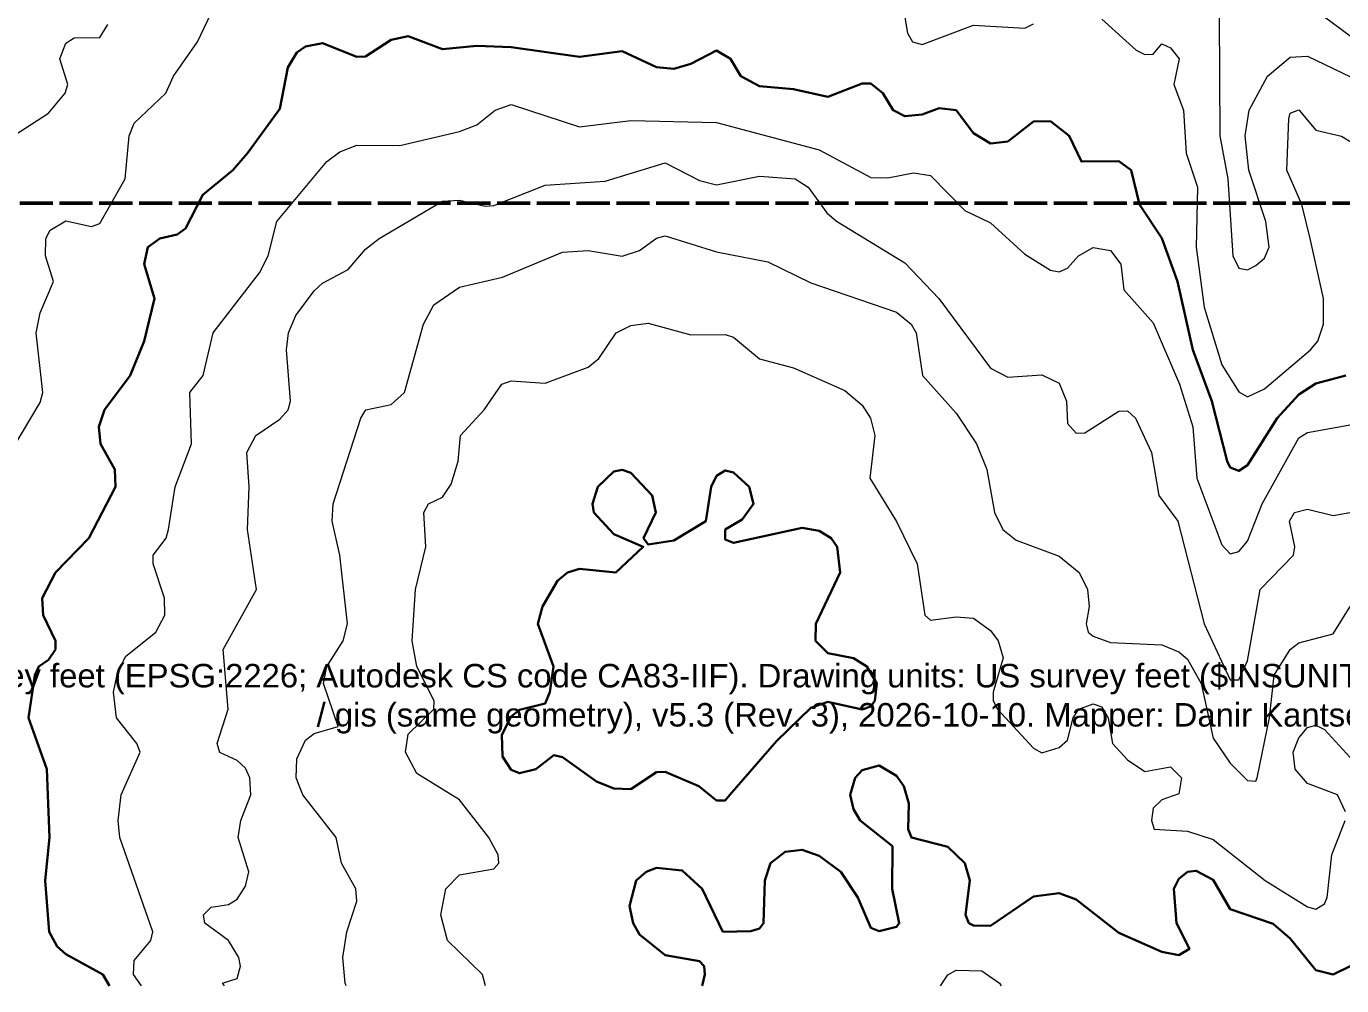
# Model space of a CAD drawing. Extents: x 6810325 to 6812275, y 1878569 to 1880689.
# Drawn here: x 6810898 to 6811402, y 1878569 to 1878937 of the extents above; entities that cross this region are included whole.
import ezdxf

# ---------------------------------------------------------------- set-up
doc = ezdxf.new("R2010")
doc.units = 21
doc.header["$LTSCALE"] = 10
doc.header["$MEASUREMENT"] = 0
doc.linetypes.add('DASHED', pattern=[1.524, 1.27, -0.254])
for name, color, linetype, lineweight in [('ANNO-SAMPLE', 1, 'CONTINUOUS', 35), ('TOPO-CONTOUR-MAJOR', 34, 'CONTINUOUS', 30), ('TOPO-CONTOUR-MINOR', 36, 'CONTINUOUS', 13), ('WETL-SURVEY-AREA', 1, 'DASHED', 50)]:
    doc.layers.add(name, color=color, linetype=linetype, lineweight=lineweight)
doc.styles.add('LABEL', font='arial.ttf')

msp = doc.modelspace()

# ---------------------------------------------------------------- linework, layer by layer
at = {"layer": 'TOPO-CONTOUR-MAJOR'}
for points, elevation in [([(6810930.02, 1878569.41), (6810927.45, 1878573.68), (6810913.24, 1878581.46), (6810909.96, 1878584.4), (6810906.93, 1878590.08), (6810905.33, 1878609.77), (6810907.02, 1878626.17), (6810905.94, 1878652.42), (6810898.95, 1878672.1), (6810901.37, 1878688.51), (6810902.87, 1878691.79), (6810906.68, 1878694.32), (6810909.31, 1878698.35), (6810909.36, 1878701.63), (6810904.64, 1878711.47), (6810904.27, 1878718.03), (6810909.36, 1878727.88), (6810922.05, 1878741), (6810932.32, 1878760.68), (6810932, 1878767.25), (6810926.53, 1878777.09), (6810925.89, 1878783.65), (6810928.14, 1878790.21), (6810937.89, 1878803.34), (6810943.34, 1878816.46), (6810947.23, 1878832.86), (6810943.34, 1878845.99), (6810944.73, 1878852.55), (6810949.25, 1878855.83), (6810955.89, 1878857.37), (6810959.17, 1878859.72), (6810965.73, 1878872.6), (6810977.2, 1878882.08), (6810982.89, 1878888.64), (6810995.26, 1878905.53), (6810998.38, 1878921.45), (6811001.82, 1878927.15), (6811005.1, 1878929.5), (6811011.66, 1878930.75), (6811024.79, 1878925.49), (6811028.07, 1878925.65), (6811037.91, 1878931.99), (6811044.47, 1878933.43), (6811057.6, 1878928.46), (6811070.72, 1878929.77), (6811083.84, 1878929.19), (6811110.09, 1878925.5), (6811126.49, 1878927.66), (6811139.62, 1878921.61), (6811146.18, 1878920.85), (6811152.74, 1878922.77), (6811162.58, 1878927.9), (6811167.94, 1878924.73), (6811171.92, 1878918.16), (6811178.99, 1878914.31), (6811192.11, 1878913.16), (6811205.23, 1878910.23), (6811218.36, 1878915.33), (6811221.64, 1878915.24), (6811226.28, 1878911.6), (6811230.25, 1878905.04), (6811234.76, 1878902.71), (6811241.32, 1878903.38), (6811247.88, 1878905.78), (6811254.38, 1878905.04), (6811261.01, 1878896.24), (6811267.57, 1878892.29), (6811274.13, 1878893), (6811283.97, 1878900.68), (6811290.53, 1878900.86), (6811297.7, 1878895.2), (6811302.4, 1878885.36), (6811316.78, 1878885.53), (6811321.5, 1878882.08), (6811324.61, 1878868.95), (6811333.19, 1878855.94), (6811339.19, 1878839.42), (6811345.11, 1878813.18), (6811352.39, 1878793.49), (6811358.21, 1878770.53), (6811359.43, 1878768.07), (6811362.71, 1878766.77), (6811365.99, 1878768.98), (6811377.37, 1878786.93), (6811385.68, 1878796.05), (6811392.24, 1878800.23), (6811403.7, 1878803.34)], 200), ([(6811157.14, 1878569.41), (6811158.04, 1878573.68), (6811157.81, 1878576.96), (6811156.02, 1878578.84), (6811142.9, 1878581.11), (6811133.05, 1878589.09), (6811130.6, 1878593.36), (6811129.29, 1878599.92), (6811131.73, 1878609.77), (6811135.57, 1878613.05), (6811139.62, 1878614.57), (6811149.46, 1878613.6), (6811157.03, 1878606.49), (6811165.03, 1878590.08), (6811175.71, 1878590.37), (6811178.99, 1878591.3), (6811180.6, 1878593.36), (6811181.08, 1878609.77), (6811183.24, 1878616.33), (6811188.83, 1878620.79), (6811195.39, 1878621.52), (6811201.95, 1878619.14), (6811210.2, 1878613.05), (6811216.77, 1878603.2), (6811221.64, 1878591.65), (6811224.92, 1878590.32), (6811231.48, 1878591.96), (6811232.61, 1878593.36), (6811229.9, 1878606.49), (6811230.01, 1878622.89), (6811217.66, 1878632.73), (6811215.08, 1878637.13), (6811213.84, 1878642.57), (6811215.71, 1878649.14), (6811218.36, 1878652.03), (6811224.92, 1878653.77), (6811231.48, 1878649.9), (6811234.31, 1878645.86), (6811236.22, 1878639.29), (6811235.99, 1878629.45), (6811237.25, 1878626.17), (6811251.16, 1878622.69), (6811257.68, 1878616.33), (6811259.63, 1878609.77), (6811258.03, 1878596.64), (6811259.3, 1878593.36), (6811261.01, 1878592.52), (6811267.57, 1878592.32), (6811283.97, 1878603.6), (6811293.82, 1878604.89), (6811300.38, 1878602.43), (6811316.78, 1878589.7), (6811333.19, 1878582.36), (6811339.75, 1878581.12), (6811343.77, 1878583.52), (6811338.81, 1878593.36), (6811337.81, 1878606.49), (6811339.75, 1878610.44), (6811343.03, 1878613.01), (6811346.31, 1878613.5), (6811352.87, 1878609.94), (6811359.43, 1878598.76), (6811375.84, 1878593.08), (6811382.4, 1878587.53), (6811392.24, 1878575.36), (6811398.8, 1878573.74), (6811405.36, 1878576.93)], 205)]:
    msp.add_lwpolyline(points, dxfattribs=dict(at, elevation=elevation))
at = {"layer": 'TOPO-CONTOUR-MAJOR', "elevation": 205}
msp.add_lwpolyline([(6811167.62, 1878642.57), (6811165.86, 1878640.46), (6811162.58, 1878640.38), (6811155.79, 1878645.86), (6811142.9, 1878651.39), (6811139.62, 1878651.31), (6811129.77, 1878644.77), (6811123.21, 1878644.98), (6811116.65, 1878647.74), (6811103.53, 1878657.02), (6811100.25, 1878657.83), (6811093.31, 1878652.42), (6811087.12, 1878650.85), (6811083.84, 1878652.18), (6811080.56, 1878657.32), (6811080.29, 1878665.54), (6811083.84, 1878672.67), (6811087.12, 1878675.16), (6811096.97, 1878677.66), (6811098.69, 1878681.94), (6811100.06, 1878691.79), (6811094.15, 1878708.19), (6811095.96, 1878714.75), (6811101.64, 1878724.6), (6811105.48, 1878727.88), (6811110.09, 1878729.23), (6811124.02, 1878727.88), (6811134.53, 1878737.72), (6811123.21, 1878742.57), (6811115.63, 1878750.84), (6811115.11, 1878754.12), (6811117.06, 1878760.68), (6811123.21, 1878766.53), (6811126.49, 1878767.17), (6811129.77, 1878766.09), (6811137.92, 1878757.4), (6811139.32, 1878750.84), (6811134.62, 1878741), (6811136.34, 1878738.6), (6811146.18, 1878740.09), (6811158.51, 1878747.56), (6811160.53, 1878760.68), (6811162.58, 1878764.88), (6811165.86, 1878766.93), (6811169.14, 1878766.1), (6811175.09, 1878760.68), (6811176.78, 1878754.12), (6811172.42, 1878748.16), (6811165.91, 1878744.28), (6811165.86, 1878740.52), (6811169.14, 1878739.16), (6811195.39, 1878744.92), (6811201.95, 1878743.81), (6811206.44, 1878741), (6811208.81, 1878737.72), (6811209.95, 1878727.88), (6811200.65, 1878708.19), (6811200.48, 1878701.63), (6811205.23, 1878696.88), (6811215.08, 1878695.01), (6811220.18, 1878691.79), (6811224.04, 1878685.23), (6811223.25, 1878678.66), (6811221.64, 1878676.5), (6811218.36, 1878675.32), (6811205.23, 1878678.26), (6811198.67, 1878675.94), (6811185.55, 1878663.19)], close=True, dxfattribs=at)
at = {"layer": 'TOPO-CONTOUR-MINOR'}
for points, elevation in [([(6811234.14, 1878944.41), (6811235.74, 1878934.57), (6811237.65, 1878931.29), (6811241.32, 1878930.18), (6811261.01, 1878937.68), (6811280.69, 1878936.48), (6811283.97, 1878938.18)], 199), ([(6810890.27, 1878770.93), (6810903.4, 1878793), (6810904.43, 1878796.77), (6810901.87, 1878819.74), (6810903.4, 1878827.42), (6810908.6, 1878839.42), (6810905.48, 1878849.27), (6810905.62, 1878855.83), (6810907.28, 1878859.11), (6810913.24, 1878862.63), (6810923.08, 1878860.43), (6810926.36, 1878861.57), (6810935.98, 1878878.79), (6810937.55, 1878895.2), (6810939.49, 1878900.14), (6810951.54, 1878911.6), (6810954.55, 1878918.16), (6810963.75, 1878931.29), (6810969.01, 1878942.26)], 199), ([(6811310.22, 1878939.94), (6811323.34, 1878928.13), (6811326.62, 1878926.4), (6811329.9, 1878926.58), (6811333.19, 1878930.48), (6811336.47, 1878929.01), (6811339.79, 1878924.73), (6811337.77, 1878914.88), (6811341.52, 1878905.04), (6811342.53, 1878888.64), (6811346.91, 1878875.51), (6811346.33, 1878852.55), (6811349.37, 1878829.58), (6811356.15, 1878807.37), (6811362.71, 1878797.11), (6811365.99, 1878795.16), (6811372.56, 1878798.17), (6811390.19, 1878813.18), (6811393, 1878816.46), (6811395.08, 1878823.02), (6811395.13, 1878832.86), (6811390.07, 1878855.83), (6811386.89, 1878868.95), (6811381.12, 1878882.08), (6811381.81, 1878901.76), (6811382.4, 1878903.91), (6811385.68, 1878905.14), (6811392.24, 1878897.37), (6811402.08, 1878895.06), (6811415.21, 1878887.07)], 199), ([(6811355.1, 1878941.13), (6811355.39, 1878895.2), (6811358.51, 1878878.79), (6811360.45, 1878849.27), (6811362.71, 1878844.53), (6811365.99, 1878843.84), (6811369.27, 1878845.53), (6811372.56, 1878848.29), (6811374.31, 1878852.55), (6811373.06, 1878862.39), (6811366.47, 1878882.08), (6811365.16, 1878895.2), (6811366.67, 1878905.04), (6811373.67, 1878918.16), (6811382.4, 1878925.4), (6811388.96, 1878925.8), (6811408.64, 1878916.28)], 198), ([(6811395.52, 1878940.87), (6811415.21, 1878926.29)], 197), ([(6810893.55, 1878895.53), (6810906.68, 1878903.87), (6810912.98, 1878911.6), (6810914.09, 1878914.88), (6810910.92, 1878924.73), (6810913.24, 1878930.81), (6810916.52, 1878932.78), (6810926.36, 1878932.91), (6810929.31, 1878937.85)], 198), ([(6810942.22, 1878569.41), (6810939.19, 1878573.68), (6810939.49, 1878579.1), (6810945.89, 1878586.8), (6810946.57, 1878590.08), (6810933.98, 1878626.17), (6810933.33, 1878632.73), (6810934.49, 1878642.57), (6810941.73, 1878658.98), (6810940.54, 1878662.26), (6810932.72, 1878672.1), (6810931.51, 1878681.94), (6810932.92, 1878688.71), (6810936.2, 1878695.56), (6810947.81, 1878704.91), (6810951.27, 1878711.47), (6810951.03, 1878718.03), (6810946.76, 1878731.16), (6810946.77, 1878734.44), (6810951.69, 1878741), (6810952.6, 1878744.28), (6810955.2, 1878760.68), (6810961.37, 1878777.09), (6810960.74, 1878796.77), (6810965.91, 1878803.34), (6810969.78, 1878819.74), (6810987.51, 1878842.71), (6810990.82, 1878849.27), (6810994.14, 1878862.39), (6811013.32, 1878885.36), (6811018.23, 1878889.08), (6811024.79, 1878891.7), (6811041.19, 1878891.51), (6811064.16, 1878896.91), (6811070.72, 1878899.41), (6811077.73, 1878905.04), (6811083.84, 1878907.24), (6811110.09, 1878898.62), (6811129.77, 1878901.11), (6811162.58, 1878900.29), (6811201.95, 1878889.81), (6811221.64, 1878879.19), (6811228.2, 1878879.09), (6811238.04, 1878881.1), (6811244.6, 1878880.05), (6811257.73, 1878866.58), (6811267.57, 1878861.85), (6811280.69, 1878849.92), (6811290.53, 1878843.77), (6811293.82, 1878843.03), (6811297.1, 1878844.45), (6811301.31, 1878849.27), (6811306.94, 1878852.47), (6811313.5, 1878851.27), (6811317.52, 1878845.99), (6811318.69, 1878836.14), (6811329.9, 1878823.51), (6811339.97, 1878800.05), (6811345.12, 1878783.65), (6811346.54, 1878763.97), (6811356.15, 1878738.44), (6811359.43, 1878734.93), (6811362.71, 1878735.85), (6811365.99, 1878739.81), (6811371.62, 1878754.12), (6811385.68, 1878779.48), (6811388.96, 1878781.5), (6811415.21, 1878786.27)], 201), ([(6810974.02, 1878569.41), (6810973.33, 1878570.4), (6810978.86, 1878572.18), (6810980.24, 1878576.96), (6810979.57, 1878580.24), (6810975.57, 1878586.73), (6810966.49, 1878593.36), (6810965.96, 1878596.64), (6810969.01, 1878599.54), (6810975.57, 1878600.5), (6810978.86, 1878602.61), (6810982.14, 1878607.62), (6810983.36, 1878613.05), (6810979.29, 1878626.17), (6810980.29, 1878632.73), (6810984.22, 1878642.57), (6810983.8, 1878649.14), (6810982.14, 1878652.78), (6810978.86, 1878655.72), (6810972.29, 1878658.85), (6810971.31, 1878662.26), (6810975.5, 1878675.38), (6810973.61, 1878698.35), (6810986.37, 1878721.31), (6810982.91, 1878744.28), (6810983.55, 1878760.68), (6810982.61, 1878773.81), (6810986.04, 1878780.37), (6810995.26, 1878786.61), (6810998.5, 1878790.21), (6810999.37, 1878793.49), (6810997.77, 1878813.18), (6810998.58, 1878819.74), (6811001.36, 1878826.3), (6811008.38, 1878835.74), (6811011.66, 1878838.75), (6811021.51, 1878843.97), (6811028.07, 1878851.84), (6811033.36, 1878855.83), (6811057.6, 1878870.14), (6811064.16, 1878870.54), (6811074, 1878868.2), (6811077.28, 1878868.51), (6811096.97, 1878876.33), (6811119.93, 1878877.89), (6811142.9, 1878884.93), (6811156.02, 1878878.09), (6811162.58, 1878876.42), (6811178.99, 1878879.78), (6811192.73, 1878878.79), (6811197.71, 1878875.51), (6811204.81, 1878865.67), (6811208.51, 1878862.55), (6811234.76, 1878846.59), (6811247.71, 1878832.86), (6811267.57, 1878806.17), (6811274.13, 1878802.67), (6811287.25, 1878803.57), (6811293.82, 1878800.44), (6811296.62, 1878793.49), (6811297.1, 1878784.92), (6811300.38, 1878781.18), (6811303.66, 1878781.38), (6811316.78, 1878789.71), (6811320.06, 1878789.74), (6811323.07, 1878786.93), (6811329.29, 1878773.81), (6811332.01, 1878757.4), (6811339.32, 1878747.56), (6811349.38, 1878708.19), (6811359.43, 1878686.63), (6811362.71, 1878686.64), (6811365.99, 1878693.92), (6811370.91, 1878721.31), (6811383.63, 1878734.44), (6811384.12, 1878737.72), (6811382.06, 1878747.56), (6811383.97, 1878750.84), (6811388.96, 1878752.15), (6811398.8, 1878749.69), (6811405.21, 1878750.84)], 202), ([(6811020.74, 1878569.41), (6811020.34, 1878570.4), (6811019.46, 1878580.24), (6811020.94, 1878590.08), (6811024.79, 1878601.85), (6811024.4, 1878606.49), (6811018.86, 1878616.33), (6811016.88, 1878626.17), (6811004.03, 1878642.57), (6811001.52, 1878649.14), (6811001.82, 1878656.38), (6811005.1, 1878663.48), (6811008.38, 1878666.05), (6811017.65, 1878668.82), (6811011.94, 1878685.23), (6811013.29, 1878691.79), (6811019.56, 1878701.63), (6811021.18, 1878708.19), (6811018.32, 1878734.44), (6811015.27, 1878747.56), (6811015.76, 1878754.12), (6811026.26, 1878786.93), (6811028.27, 1878790.21), (6811037.91, 1878792.22), (6811043.04, 1878796.77), (6811050.35, 1878823.02), (6811054.31, 1878830.48), (6811064.16, 1878837.18), (6811080.56, 1878841.03), (6811103.53, 1878850.64), (6811113.37, 1878851.25), (6811126.49, 1878849.06), (6811133.05, 1878851.24), (6811139.62, 1878856.02), (6811142.9, 1878856.91), (6811162.58, 1878850.69), (6811182.27, 1878846.87), (6811198.67, 1878838.84), (6811231.48, 1878827.6), (6811237.12, 1878823.02), (6811239.04, 1878819.74), (6811241.51, 1878803.34), (6811254.45, 1878788.88), (6811262.22, 1878777.09), (6811266.14, 1878767.25), (6811269.12, 1878750.84), (6811272.29, 1878744.28), (6811277.41, 1878740.18), (6811293.82, 1878734.04), (6811301.5, 1878727.88), (6811304.74, 1878721.31), (6811305.29, 1878714.75), (6811304.2, 1878708.19), (6811305.02, 1878704.91), (6811306.94, 1878703.35), (6811313.5, 1878700.99), (6811333.19, 1878700.06), (6811339.75, 1878697.35), (6811343.03, 1878694.57), (6811348.31, 1878685.23), (6811352.87, 1878664.34), (6811359.43, 1878654.67), (6811365.99, 1878648.13), (6811369.27, 1878647.77), (6811369.75, 1878649.14), (6811374.41, 1878672.1), (6811376.2, 1878688.51), (6811382.4, 1878698.3), (6811385.68, 1878700.83), (6811398.8, 1878704.27), (6811405.34, 1878714.75)], 203), ([(6811074.1, 1878569.41), (6811072.97, 1878573.68), (6811059.45, 1878586.8), (6811057.01, 1878596.64), (6811058.9, 1878606.49), (6811064.16, 1878611.96), (6811077.28, 1878614.17), (6811079.15, 1878616.33), (6811078.91, 1878619.61), (6811075.4, 1878626.17), (6811064.16, 1878640.67), (6811047.75, 1878650.73), (6811043.36, 1878658.98), (6811044.47, 1878665.79), (6811054.33, 1878675.38), (6811054.42, 1878678.66), (6811047.74, 1878691.79), (6811045.99, 1878701.63), (6811047.31, 1878721.31), (6811051.22, 1878737.72), (6811050.45, 1878750.84), (6811052.29, 1878754.12), (6811057.6, 1878756.75), (6811060.88, 1878761.63), (6811063.55, 1878770.53), (6811064.45, 1878780.37), (6811073.52, 1878790.21), (6811080.36, 1878800.05), (6811083.84, 1878801.26), (6811096.97, 1878800.35), (6811113.37, 1878806.51), (6811117.46, 1878809.9), (6811124.16, 1878819.74), (6811129.77, 1878822.52), (6811136.34, 1878823.46), (6811152.74, 1878818.89), (6811165.86, 1878819.1), (6811169.14, 1878818.01), (6811178.99, 1878809.79), (6811192.11, 1878806.27), (6811211.79, 1878797.62), (6811218.36, 1878791.98), (6811221.61, 1878786.93), (6811223.27, 1878780.37), (6811221.35, 1878763.97), (6811231.48, 1878747.35), (6811239.41, 1878731.16), (6811242.4, 1878711.47), (6811244.6, 1878709.56), (6811254.45, 1878710.87), (6811261.01, 1878710.25), (6811267.57, 1878705.63), (6811270.46, 1878701.63), (6811272.37, 1878695.07), (6811268.55, 1878681.94), (6811268.53, 1878678.66), (6811270.26, 1878675.38), (6811283.97, 1878660.47), (6811287.25, 1878658.69), (6811293.82, 1878660.71), (6811297.1, 1878663.49), (6811299.2, 1878672.1), (6811301.38, 1878675.38), (6811306.94, 1878677.43), (6811310.22, 1878676.26), (6811312.68, 1878672.1), (6811314.28, 1878662.26), (6811320.06, 1878655.97), (6811326.62, 1878651.58), (6811336.47, 1878653.31), (6811340.75, 1878649.14), (6811339.75, 1878642.91), (6811333.19, 1878640.67), (6811329.9, 1878637.43), (6811329.21, 1878632.73), (6811330.2, 1878629.45), (6811343.03, 1878628.68), (6811352.87, 1878625.47), (6811372.74, 1878609.77), (6811388.96, 1878599.61), (6811392.24, 1878598.81), (6811395.52, 1878600.76), (6811396.58, 1878603.2), (6811398.36, 1878619.61), (6811403.42, 1878632.73)], 204), ([(6811403.6, 1878636.01), (6811400.49, 1878642.57), (6811388.96, 1878646.95), (6811384.29, 1878652.42), (6811383.57, 1878658.98), (6811385.68, 1878664.44), (6811388.96, 1878668.44), (6811392.24, 1878669.23), (6811395.52, 1878667.6), (6811405.36, 1878656.94)], 204), ([(6811248.33, 1878569.41), (6811251.16, 1878573.64), (6811254.45, 1878575.31), (6811264.29, 1878575.1), (6811270.98, 1878570.4), (6811271.65, 1878569.41)], 206)]:
    msp.add_lwpolyline(points, dxfattribs=dict(at, elevation=elevation))
at = {"layer": 'WETL-SURVEY-AREA'}
msp.add_lwpolyline([(6810625.11, 1878869.41), (6810625.11, 1880089.41), (6810820.11, 1880089.41), (6810820.11, 1880329.41), (6811095.11, 1880329.41), (6811095.11, 1880114.41), (6811975.11, 1880114.41), (6811975.11, 1878869.41)], close=True, dxfattribs=at)

# ---------------------------------------------------------------- texts
at = {"layer": 'ANNO-SAMPLE', "insert": (6811300.11, 1878679.41), "char_height": 9, "width": 1500, "attachment_point": 5, "style": 'LABEL'}
msp.add_mtext('Coordinates: NAD83 / California State Plane Zone 2, US survey feet (EPSG:2226; Autodesk CS code CA83-IIF). Drawing units: US survey feet ($INSUNITS = 21). Elevations and contour polyline elevations: feet, NAVD88. Source: SAMPLE_Delineation_MapSet_v5.3.pdf / gis (same geometry), v5.3 (Rev. 3), 2026-10-10. Mapper: Danir Kantserov, danirkantserov@gmail.com.', dxfattribs=at)

doc.saveas('drawing.dxf')
